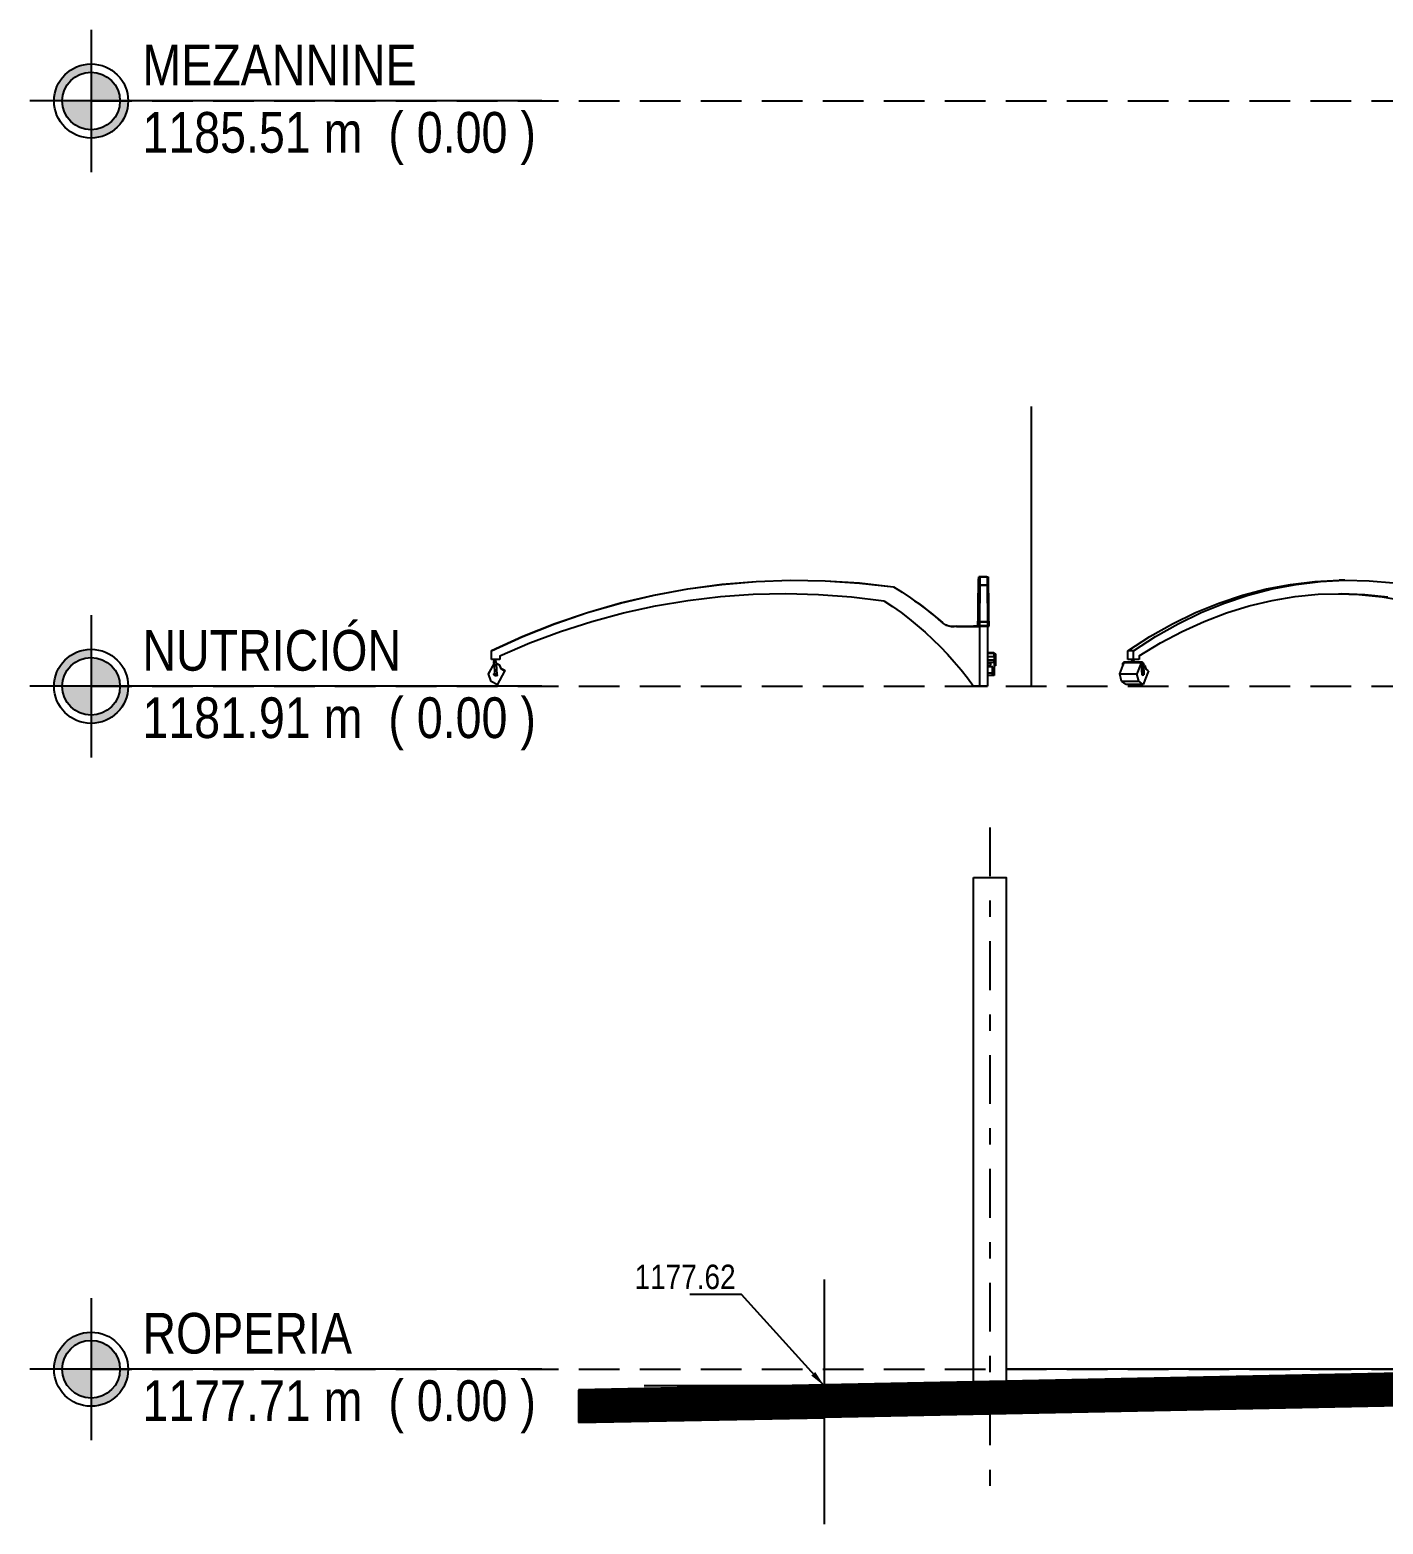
# Model space of a CAD drawing. Extents: x -133 to 84, y -2 to 88.
# Drawn here: x -8.91 to -0.59, y -0.95 to 8.24 of the extents above; entities that cross this region are included whole.
import ezdxf

# ---------------------------------------------------------------- set-up
doc = ezdxf.new("R2010")
doc.units = 0
doc.header["$MEASUREMENT"] = 0
for name, pattern in [('RHCG02-4502(DOS ARA)AR-FA-001-08$0$DASHDOT', [1, 0.5, -0.25, 0, -0.25]), ('RHCG02-4502(DOS ARA)AR-FA-001-08$0$DASHDOT2', [12.7, 6.35, -3.175, 0, -3.175]), ('RHCG02-4502(DOS ARA)AR-FA-001-08$0$HIDDEN', [0.375, 0.25, -0.125])]:
    doc.linetypes.add(name, pattern=pattern)
for name, color, linetype in [('arq-gaviota', 4, 'Continuous'), ('luminarias', 3, 'Continuous'), ('RHCG02-4502(DOS ARA)AR-FA-001-08$0$06', 6, 'Continuous'), ('RHCG02-4502(DOS ARA)AR-FA-001-08$0$arq-ejes', 251, 'RHCG02-4502(DOS ARA)AR-FA-001-08$0$DASHDOT2'), ('RHCG02-4502(DOS ARA)AR-FA-001-08$0$arq-fachada', 252, 'Continuous'), ('RHCG02-4502(DOS ARA)AR-FA-001-08$0$arq-hatch', 252, 'Continuous'), ('RHCG02-4502(DOS ARA)AR-FA-001-08$0$arq-niveles', 1, 'Continuous'), ('RHCG02-4502(DOS ARA)AR-FA-001-08$0$arq-paredes', 4, 'Continuous'), ('RHCG02-4502(DOS ARA)AR-FA-001-08$0$arq-simbologia', 1, 'Continuous'), ('RHCG02-4502(DOS ARA)AR-FA-001-08$0$arq-text-simbologia', 3, 'Continuous'), ('RHCG02-4502(DOS ARA)AR-FA-001-08$0$LINE', 2, 'Continuous')]:
    doc.layers.add(name, color=color, linetype=linetype)
doc.styles.add('RHCG02-4502(DOS ARA)AR-FA-001-08$0$dape 2', font='ARIALN.TTF', dxfattribs={"height": 0.15})
doc.dimstyles.new('RHCG02-4502(DOS ARA)AR-FA-001-08$0$dape', dxfattribs={"dimscale": 0.05, "dimtxt": 2, "dimasz": 2, "dimexe": 1, "dimexo": 1, "dimgap": 1, "dimtad": 1, "dimzin": 1, "dimtxsty": 'RHCG02-4502(DOS ARA)AR-FA-001-08$0$dape 2', "dimcen": 30, "dimclrd": 1, "dimclre": 1, "dimclrt": 256, "dimazin": 0, "dimtfac": 1, "dimtmove": 0, "dimatfit": 3, "dimfxl": 1, "dimarcsym": 0})

# ---------------------------------------------------------------- blocks, each defined once
blk = doc.blocks.new('RHCG02-4502(DOS ARA)AR-FA-001-08$0$Nivel')
at = {"layer": 'RHCG02-4502(DOS ARA)AR-FA-001-08$0$arq-simbologia'}
h = blk.add_hatch(color=8, dxfattribs=at)
h.paths.add_polyline_path([(-0.1775, 0, 0.414214), (0, -0.1775), (0, 0)])
h.paths.add_polyline_path([(0, 0.1775), (0, 0), (0.1775, 0, 0.414214)])
h.paths.add_polyline_path([(-0.2279, 0), (-0.1775, 0, -0.414214), (0, 0.1775), (0, 0.2279, 0.414214)])
h.paths.add_polyline_path([(0, -0.1775), (0, -0.2279, 0.414214), (0.2279, 0), (0.1775, 0, -0.414214)])
for p, q in [((0, 0.4372), (0, -0.4372)), ((2.7713, 0), (-0.3764, 0))]:
    blk.add_line(p, q, dxfattribs=at)
for radius in [0.2279, 0.1775]:
    blk.add_circle((0, 0), radius, dxfattribs=at)

msp = doc.modelspace()

# ---------------------------------------------------------------- linework, layer by layer
at = {"color": 8}
msp.add_line((-2.7476, 4.2), (-2.7476, 5.92), dxfattribs=at)
at = {"layer": 'arq-gaviota'}
for p, q in [((-3.0731, 4.8702), (-3.0724, 4.8737)), ((-3.0724, 4.8737), (-3.0717, 4.8668)), ((-3.0224, 4.8737), (-3.0724, 4.8737)), ((-3.0645, 4.8737), (-3.0652, 4.8668)), ((-3.0645, 4.8737), (-3.0145, 4.8737)), ((-3.0224, 4.8737), (-3.0217, 4.8668)), ((-3.0145, 4.8737), (-3.0152, 4.8668)), ((-3.0138, 4.8702), (-3.0145, 4.8737)), ((-5.0698, 4.7613), (-4.8617, 4.7996)), ((-5.0697, 4.7604), (-4.8615, 4.7987)), ((-4.8617, 4.7996), (-4.652, 4.8277)), ((-4.8615, 4.7987), (-4.6518, 4.8268)), ((-4.652, 4.8277), (-4.4411, 4.8454)), ((-4.6518, 4.8268), (-4.4409, 4.8445)), ((-4.4411, 4.8454), (-4.2296, 4.8528)), ((-4.4409, 4.8445), (-4.2295, 4.8519)), ((-4.2296, 4.8528), (-4.018, 4.8497)), ((-4.2295, 4.8519), (-4.0179, 4.8488)), ((-4.018, 4.8497), (-3.8069, 4.8363)), ((-4.0179, 4.8488), (-3.8067, 4.8354)), ((-3.8069, 4.8363), (-3.5966, 4.8125)), ((-3.8067, 4.8354), (-3.5964, 4.8116)), ((-3.5966, 4.8125), (-3.5702, 4.7961)), ((-3.5966, 4.8125), (-3.5964, 4.8116)), ((-3.5964, 4.8116), (-3.57, 4.7952)), ((-3.5702, 4.7961), (-3.544, 4.7793)), ((-3.57, 4.7952), (-3.5438, 4.7784)), ((-3.544, 4.7793), (-3.518, 4.7621)), ((-3.0758, 4.7526), (-3.0751, 4.7974)), ((-3.0751, 4.7974), (-3.0745, 4.832)), ((-3.0745, 4.832), (-3.0738, 4.8562)), ((-3.0745, 4.7611), (-3.0738, 4.7813)), ((-3.0738, 4.8562), (-3.0731, 4.8702)), ((-3.0738, 4.7813), (-3.0731, 4.7918)), ((-3.0731, 4.7918), (-3.0725, 4.7926)), ((-3.0725, 4.7926), (-3.0718, 4.7837)), ((-3.0718, 4.7837), (-3.0711, 4.7652)), ((-3.0717, 4.8668), (-3.071, 4.8496)), ((-3.071, 4.8496), (-3.0703, 4.822)), ((-3.0203, 4.822), (-3.0703, 4.822)), ((-3.0693, 4.5959), (-3.0703, 4.822)), ((-3.0666, 4.822), (-3.0676, 4.5959)), ((-3.0659, 4.8496), (-3.0666, 4.822)), ((-3.0666, 4.822), (-3.0166, 4.822)), ((-3.0652, 4.8668), (-3.0659, 4.8496)), ((-3.0217, 4.8668), (-3.021, 4.8496)), ((-3.021, 4.8496), (-3.0203, 4.822)), ((-3.0203, 4.822), (-3.0193, 4.5959)), ((-3.0176, 4.5959), (-3.0166, 4.822)), ((-3.0159, 4.8496), (-3.0166, 4.822)), ((-3.0152, 4.8668), (-3.0159, 4.8496)), ((-3.0151, 4.7837), (-3.0157, 4.7652)), ((-3.0144, 4.7926), (-3.0151, 4.7837)), ((-3.0137, 4.7918), (-3.0144, 4.7926)), ((-3.0131, 4.8562), (-3.0138, 4.8702)), ((-3.0131, 4.7813), (-3.0137, 4.7918)), ((-3.0124, 4.832), (-3.0131, 4.8562)), ((-3.0124, 4.7611), (-3.0131, 4.7813)), ((-3.0117, 4.7974), (-3.0124, 4.832)), ((-3.0111, 4.7526), (-3.0117, 4.7974)), ((-1.4505, 4.7606), (-1.3033, 4.7989)), ((-1.4151, 4.7606), (-1.268, 4.7989)), ((-1.3033, 4.7989), (-1.155, 4.827)), ((-1.268, 4.7989), (-1.1197, 4.827)), ((-1.155, 4.827), (-1.0059, 4.8447)), ((-1.1197, 4.827), (-0.9706, 4.8447)), ((-1.0059, 4.8447), (-0.8564, 4.852)), ((-0.9706, 4.8447), (-0.821, 4.852)), ((-0.821, 4.852), (-0.8564, 4.852)), ((-0.821, 4.852), (-0.6714, 4.849)), ((-0.6714, 4.849), (-0.5221, 4.8355)), ((-5.4791, 4.6543), (-5.2758, 4.7128)), ((-5.479, 4.6534), (-5.2756, 4.7119)), ((-5.2758, 4.7128), (-5.0698, 4.7613)), ((-5.2756, 4.7119), (-5.0697, 4.7604)), ((-5.2575, 4.6517), (-5.0605, 4.6946)), ((-5.0605, 4.6946), (-4.8617, 4.7279)), ((-4.8617, 4.7279), (-4.6614, 4.7517)), ((-4.6614, 4.7517), (-4.4603, 4.7658)), ((-4.4603, 4.7658), (-4.2587, 4.7702)), ((-4.2587, 4.7702), (-4.0571, 4.765)), ((-4.0571, 4.765), (-3.8561, 4.7501)), ((-3.8561, 4.7501), (-3.6559, 4.7255)), ((-3.6559, 4.7255), (-3.6028, 4.6901)), ((-3.6028, 4.6901), (-3.5507, 4.6531)), ((-3.5438, 4.7784), (-3.5179, 4.7612)), ((-3.518, 4.7621), (-3.4923, 4.7446)), ((-3.5179, 4.7612), (-3.4922, 4.7437)), ((-3.4923, 4.7446), (-3.4669, 4.7268)), ((-3.4922, 4.7437), (-3.4667, 4.7259)), ((-3.4669, 4.7268), (-3.4417, 4.7085)), ((-3.4667, 4.7259), (-3.4415, 4.7076)), ((-3.4417, 4.7085), (-3.4167, 4.69)), ((-3.4415, 4.7076), (-3.4166, 4.6891)), ((-3.4167, 4.69), (-3.392, 4.671)), ((-3.4166, 4.6891), (-3.3919, 4.6701)), ((-3.0772, 4.6328), (-3.0765, 4.6977)), ((-3.0765, 4.6977), (-3.0758, 4.7526)), ((-3.0764, 4.6433), (-3.0758, 4.6921)), ((-3.0758, 4.6921), (-3.0751, 4.7314)), ((-3.0751, 4.7314), (-3.0745, 4.7611)), ((-3.0711, 4.7652), (-3.0705, 4.737)), ((-3.0697, 4.5699), (-3.0705, 4.737)), ((-3.0171, 4.5699), (-3.0164, 4.737)), ((-3.0157, 4.7652), (-3.0164, 4.737)), ((-3.0118, 4.7314), (-3.0124, 4.7611)), ((-3.0111, 4.6921), (-3.0118, 4.7314)), ((-3.0104, 4.6977), (-3.0111, 4.7526)), ((-3.0105, 4.6433), (-3.0111, 4.6921)), ((-3.0097, 4.6328), (-3.0104, 4.6977)), ((-1.7399, 4.6536), (-1.5961, 4.7121)), ((-1.7046, 4.6536), (-1.5608, 4.7121)), ((-1.5961, 4.7121), (-1.4505, 4.7606)), ((-1.5608, 4.7121), (-1.4151, 4.7606)), ((-1.548, 4.6519), (-1.4087, 4.6948)), ((-1.4087, 4.6948), (-1.2681, 4.7281)), ((-1.2681, 4.7281), (-1.1265, 4.7519)), ((-1.1265, 4.7519), (-0.9842, 4.766)), ((-0.9842, 4.766), (-0.8609, 4.7698)), ((-0.8609, 4.7698), (-0.8417, 4.7704)), ((-0.8609, 4.7698), (-0.7345, 4.7651)), ((-0.8417, 4.7704), (-0.6992, 4.7651)), ((-0.7345, 4.7651), (-0.5923, 4.7502)), ((-0.6992, 4.7651), (-0.557, 4.7502)), ((-0.5923, 4.7502), (-0.4508, 4.7257)), ((-5.6794, 4.5858), (-5.4791, 4.6543)), ((-5.6792, 4.5849), (-5.479, 4.6534)), ((-5.6443, 4.5379), (-5.4523, 4.5994)), ((-5.4523, 4.5994), (-5.2575, 4.6517)), ((-3.5507, 4.6531), (-3.4999, 4.6144)), ((-3.4999, 4.6144), (-3.4503, 4.5741)), ((-3.392, 4.671), (-3.3676, 4.6517)), ((-3.3919, 4.6701), (-3.3675, 4.6508)), ((-3.3676, 4.6517), (-3.3435, 4.6321)), ((-3.3675, 4.6508), (-3.3433, 4.6312)), ((-3.3435, 4.6321), (-3.3197, 4.6121)), ((-3.3433, 4.6312), (-3.3195, 4.6112)), ((-3.3197, 4.6121), (-3.2961, 4.5918)), ((-3.3195, 4.6112), (-3.2959, 4.5909)), ((-3.0777, 4.5697), (-3.0772, 4.6328)), ((-3.077, 4.5852), (-3.0764, 4.6433)), ((-3.0193, 4.5959), (-3.0693, 4.5959)), ((-3.0692, 4.5825), (-3.0693, 4.5959)), ((-3.0676, 4.591), (-3.0676, 4.5959)), ((-3.0676, 4.5959), (-3.0176, 4.5959)), ((-3.0193, 4.591), (-3.0193, 4.5959)), ((-3.0177, 4.5825), (-3.0176, 4.5959)), ((-3.0098, 4.5852), (-3.0105, 4.6433)), ((-3.0092, 4.5697), (-3.0097, 4.6328)), ((-1.8815, 4.5851), (-1.7399, 4.6536)), ((-1.8461, 4.5851), (-1.7046, 4.6536)), ((-1.8215, 4.5381), (-1.6857, 4.5996)), ((-1.6857, 4.5996), (-1.548, 4.6519)), ((-6.0685, 4.4198), (-5.876, 4.5076)), ((-6.0683, 4.4189), (-5.8758, 4.5067)), ((-5.876, 4.5076), (-5.6794, 4.5858)), ((-5.8758, 4.5067), (-5.6792, 4.5849)), ((-5.8331, 4.4672), (-5.6443, 4.5379)), ((-3.4503, 4.5741), (-3.402, 4.5323)), ((-3.402, 4.5323), (-3.3551, 4.489)), ((-3.2901, 4.587), (-3.2961, 4.5918)), ((-3.2961, 4.5918), (-3.2959, 4.5909)), ((-3.29, 4.5861), (-3.2959, 4.5909)), ((-3.2838, 4.5826), (-3.2901, 4.587)), ((-3.2836, 4.5817), (-3.29, 4.5861)), ((-3.2771, 4.5788), (-3.2838, 4.5826)), ((-3.277, 4.5779), (-3.2836, 4.5817)), ((-3.2702, 4.5754), (-3.2771, 4.5788)), ((-3.27, 4.5745), (-3.277, 4.5779)), ((-3.263, 4.5726), (-3.2702, 4.5754)), ((-3.2629, 4.5717), (-3.27, 4.5745)), ((-3.2557, 4.5704), (-3.263, 4.5726)), ((-3.2555, 4.5695), (-3.2629, 4.5717)), ((-3.2481, 4.5687), (-3.2557, 4.5704)), ((-3.248, 4.5678), (-3.2555, 4.5695)), ((-3.2405, 4.5676), (-3.2481, 4.5687)), ((-3.2403, 4.5668), (-3.248, 4.5678)), ((-3.2328, 4.5672), (-3.2405, 4.5676)), ((-3.2327, 4.5663), (-3.2403, 4.5668)), ((-3.2251, 4.5673), (-3.2328, 4.5672)), ((-3.225, 4.5664), (-3.2327, 4.5663)), ((-3.2175, 4.5679), (-3.2251, 4.5673)), ((-3.2173, 4.5671), (-3.225, 4.5664)), ((-3.2099, 4.5692), (-3.2175, 4.5679)), ((-3.2097, 4.5683), (-3.2173, 4.5671)), ((-3.2099, 4.5692), (-3.2097, 4.5683)), ((-3.2099, 4.5692), (-3.1044, 4.5692)), ((-3.2097, 4.5683), (-3.0684, 4.5683)), ((-3.0777, 4.5697), (-3.1044, 4.5692)), ((-3.1044, 4.5692), (-3.0685, 4.5692)), ((-3.0772, 4.5697), (-3.0777, 4.5697)), ((-3.0772, 4.5697), (-3.077, 4.5852)), ((-3.0697, 4.5699), (-3.0772, 4.5697)), ((-3.0686, 4.5699), (-3.0697, 4.5699)), ((-3.0692, 4.5791), (-3.0692, 4.5825)), ((-3.0692, 4.5761), (-3.0692, 4.5791)), ((-3.0691, 4.5738), (-3.0692, 4.5761)), ((-3.0691, 4.572), (-3.0691, 4.5738)), ((-3.0691, 4.5707), (-3.0691, 4.572)), ((-3.0691, 4.5701), (-3.0691, 4.5707)), ((-3.069, 4.5701), (-3.0691, 4.5701)), ((-3.069, 4.5718), (-3.069, 4.5706)), ((-3.0191, 4.5718), (-3.069, 4.5718)), ((-3.069, 4.5718), (-3.0686, 4.5699)), ((-3.069, 4.5706), (-3.069, 4.5701)), ((-3.0685, 4.5692), (-3.0686, 4.5699)), ((-3.0685, 4.5692), (-3.0684, 4.5683)), ((-3.0185, 4.5692), (-3.0685, 4.5692)), ((-3.0679, 4.5718), (-3.0684, 4.5692)), ((-3.0684, 4.5692), (-3.0184, 4.5692)), ((-3.0185, 4.5683), (-3.0684, 4.5692)), ((-3.0684, 4.5692), (-3.0684, 4.4086)), ((-3.0684, 4.5683), (-3.0185, 4.5692)), ((-3.0684, 4.5683), (-3.0684, 4.2)), ((-3.0679, 4.5718), (-3.0678, 4.5718)), ((-3.0678, 4.572), (-3.0677, 4.5738)), ((-3.0678, 4.5718), (-3.0678, 4.572)), ((-3.0678, 4.5718), (-3.0179, 4.5718)), ((-3.0676, 4.591), (-3.0677, 4.5791)), ((-3.0677, 4.5761), (-3.0677, 4.5791)), ((-3.0677, 4.5738), (-3.0677, 4.5761)), ((-3.0193, 4.591), (-3.0192, 4.5791)), ((-3.0192, 4.5761), (-3.0192, 4.5791)), ((-3.0191, 4.5738), (-3.0192, 4.5761)), ((-3.0191, 4.572), (-3.0191, 4.5738)), ((-3.0191, 4.5718), (-3.0191, 4.572)), ((-3.019, 4.5718), (-3.0191, 4.5718)), ((-3.019, 4.5718), (-3.0185, 4.5692)), ((-3.0184, 4.5692), (-3.0185, 4.5683)), ((-3.0185, 4.5692), (-3.0185, 4.4086)), ((-3.0185, 4.5683), (-3.0185, 4.2)), ((-3.0184, 4.5692), (-3.0182, 4.5699)), ((-3.0179, 4.5718), (-3.0182, 4.5699)), ((-3.0182, 4.5699), (-3.0171, 4.5699)), ((-3.0179, 4.5718), (-3.0179, 4.5706)), ((-3.0179, 4.5706), (-3.0178, 4.5701)), ((-3.0178, 4.572), (-3.0177, 4.5738)), ((-3.0178, 4.5707), (-3.0178, 4.572)), ((-3.0178, 4.5701), (-3.0178, 4.5707)), ((-3.0178, 4.5701), (-3.0178, 4.5701)), ((-3.0177, 4.5791), (-3.0177, 4.5825)), ((-3.0177, 4.5761), (-3.0177, 4.5791)), ((-3.0177, 4.5738), (-3.0177, 4.5761)), ((-3.0171, 4.5699), (-3.0097, 4.5697)), ((-3.0097, 4.5697), (-3.0098, 4.5852)), ((-3.0097, 4.5697), (-3.0092, 4.5697)), ((-2.1567, 4.4191), (-2.0205, 4.5069)), ((-2.1213, 4.4191), (-1.9852, 4.5069)), ((-2.0205, 4.5069), (-1.8815, 4.5851)), ((-1.9852, 4.5069), (-1.8461, 4.5851)), ((-1.955, 4.4674), (-1.8215, 4.5381)), ((-6.0685, 4.365), (-6.0685, 4.4198)), ((-6.0685, 4.4198), (-6.0683, 4.4189)), ((-6.0683, 4.3641), (-6.0683, 4.4189)), ((-6.0183, 4.3875), (-5.8331, 4.4672)), ((-3.3551, 4.489), (-3.3096, 4.4442)), ((-3.3096, 4.4442), (-3.2654, 4.398)), ((-2.1567, 4.3643), (-2.1567, 4.4191)), ((-2.1213, 4.4191), (-2.1567, 4.4191)), ((-2.1213, 4.3643), (-2.1213, 4.4191)), ((-2.086, 4.3877), (-1.955, 4.4674)), ((-6.0685, 4.365), (-6.0683, 4.3641)), ((-6.0531, 4.3641), (-6.0683, 4.3641)), ((-6.0423, 4.3641), (-6.0531, 4.3641)), ((-6.0183, 4.3641), (-6.0423, 4.3641)), ((-6.0183, 4.3875), (-6.0183, 4.3641)), ((-3.2654, 4.398), (-3.2228, 4.3504)), ((-3.2228, 4.3504), (-3.1817, 4.3015)), ((-3.0684, 4.4086), (-3.0684, 4.4081)), ((-3.0684, 4.4081), (-3.0684, 4.4065)), ((-3.0684, 4.4065), (-3.0684, 4.4034)), ((-3.0684, 4.4034), (-3.0684, 4.3836)), ((-3.0684, 4.3836), (-3.0684, 4.3617)), ((-3.0684, 4.3617), (-3.0684, 4.347)), ((-3.0684, 4.347), (-3.0684, 4.3426)), ((-3.0684, 4.3426), (-3.0684, 4.3301)), ((-3.0684, 4.3301), (-3.0684, 4.3208)), ((-3.0684, 4.3208), (-3.0684, 4.2826)), ((-3.0185, 4.4086), (-2.9928, 4.4086)), ((-3.0185, 4.4086), (-3.0185, 4.4081)), ((-3.0185, 4.4081), (-2.9926, 4.4081)), ((-3.0185, 4.4081), (-3.0185, 4.4065)), ((-3.0185, 4.4065), (-2.9929, 4.4065)), ((-3.0185, 4.4065), (-3.0185, 4.4034)), ((-3.0185, 4.4034), (-2.9796, 4.4034)), ((-3.0185, 4.4034), (-3.0185, 4.3836)), ((-3.0185, 4.3836), (-2.9782, 4.3836)), ((-3.0185, 4.3836), (-3.0185, 4.3617)), ((-2.9781, 4.3617), (-3.0185, 4.3617)), ((-3.0185, 4.3617), (-3.0185, 4.347)), ((-2.9778, 4.347), (-3.0185, 4.347)), ((-3.0185, 4.347), (-3.0185, 4.3426)), ((-2.9974, 4.3426), (-3.0185, 4.3426)), ((-3.0185, 4.3426), (-3.0185, 4.3301)), ((-3.0185, 4.3301), (-2.9975, 4.3302)), ((-3.0185, 4.3301), (-3.0185, 4.3208)), ((-2.9881, 4.3208), (-3.0185, 4.3208)), ((-3.0185, 4.3208), (-3.0185, 4.2826)), ((-2.9975, 4.3302), (-2.9974, 4.3426)), ((-2.9929, 4.4065), (-2.9851, 4.4056)), ((-2.9928, 4.4086), (-2.9843, 4.4076)), ((-2.9926, 4.4081), (-2.9841, 4.4071)), ((-2.9881, 4.3168), (-2.9881, 4.3208)), ((-2.9869, 4.3208), (-2.9881, 4.3208)), ((-2.9875, 4.2696), (-2.9869, 4.3208)), ((-2.9851, 4.4056), (-2.9796, 4.4034)), ((-2.9843, 4.4076), (-2.9769, 4.4047)), ((-2.9841, 4.4071), (-2.9767, 4.4042)), ((-2.9796, 4.4034), (-2.9787, 4.403)), ((-2.9782, 4.3836), (-2.9787, 4.403)), ((-2.9787, 4.403), (-2.9786, 4.403)), ((-2.9786, 4.403), (-2.9744, 4.3992)), ((-2.9778, 4.347), (-2.9786, 4.2669)), ((-2.9782, 4.3836), (-2.9781, 4.3617)), ((-2.9778, 4.347), (-2.9781, 4.3617)), ((-2.978, 4.3295), (-2.9729, 4.3296)), ((-2.9769, 4.4047), (-2.972, 4.4003)), ((-2.9767, 4.4042), (-2.9718, 4.3997)), ((-2.973, 4.395), (-2.9744, 4.3992)), ((-2.9744, 4.3992), (-2.9743, 4.3991)), ((-2.9743, 4.3991), (-2.9728, 4.3945)), ((-2.973, 4.3275), (-2.973, 4.395)), ((-2.9728, 4.3269), (-2.973, 4.3275)), ((-2.9728, 4.3945), (-2.9728, 4.3269)), ((-2.9701, 4.3269), (-2.9728, 4.3269)), ((-2.972, 4.4003), (-2.9718, 4.3997)), ((-2.9718, 4.3997), (-2.9701, 4.3946)), ((-2.9701, 4.3946), (-2.9701, 4.3269)), ((-2.1304, 4.3643), (-2.1567, 4.3643)), ((-2.1213, 4.3643), (-2.1304, 4.3643)), ((-2.1184, 4.3643), (-2.1213, 4.3643)), ((-2.086, 4.3643), (-2.1184, 4.3643)), ((-2.086, 4.3877), (-2.086, 4.3643)), ((-3.1817, 4.3015), (-3.1422, 4.2514)), ((-3.1422, 4.2514), (-3.1042, 4.2)), ((-3.0684, 4.2826), (-3.0684, 4.2695)), ((-3.0684, 4.2695), (-3.0684, 4.2669)), ((-3.0684, 4.2669), (-3.0684, 4.2009)), ((-3.0185, 4.2826), (-2.9878, 4.2826)), ((-3.0185, 4.2826), (-3.0185, 4.2695)), ((-3.0185, 4.2695), (-2.9875, 4.2696)), ((-3.0185, 4.2695), (-3.0185, 4.2669)), ((-2.9875, 4.2669), (-3.0185, 4.2669)), ((-3.0185, 4.2669), (-3.0185, 4.2009)), ((-2.988, 4.2995), (-2.9881, 4.3168)), ((-2.9878, 4.2826), (-2.988, 4.2995)), ((-2.9875, 4.2696), (-2.9878, 4.2826)), ((-2.9875, 4.2696), (-2.9875, 4.2669)), ((-2.9786, 4.2669), (-2.9875, 4.2669)), ((-3.0684, 4.2), (-3.1042, 4.2)), ((-3.0185, 4.2), (-3.0684, 4.2009)), ((-3.0684, 4.2), (-3.0185, 4.2009))]:
    msp.add_line(p, q, dxfattribs=at)
at = {"layer": 'luminarias'}
for p, q in [((-6.0537, 4.3416), (-6.0876, 4.2787)), ((-6.0871, 4.276), (-6.0532, 4.339)), ((-6.0543, 4.3521), (-6.0524, 4.3522)), ((-6.0543, 4.3521), (-6.0543, 4.3512)), ((-6.0539, 4.3499), (-6.0543, 4.3521)), ((-6.0542, 4.3505), (-6.0538, 4.3483)), ((-6.0542, 4.3505), (-6.0541, 4.349)), ((-6.0541, 4.349), (-6.0541, 4.3484)), ((-6.054, 4.3472), (-6.0541, 4.3484)), ((-6.0539, 4.345), (-6.054, 4.3472)), ((-6.0538, 4.3487), (-6.0539, 4.3499)), ((-6.0539, 4.345), (-6.0539, 4.3441)), ((-6.0538, 4.3434), (-6.0539, 4.3441)), ((-6.0538, 4.3483), (-6.0538, 4.3487)), ((-6.0538, 4.3483), (-6.0537, 4.3472)), ((-6.0537, 4.3416), (-6.0538, 4.3434)), ((-6.0536, 4.3457), (-6.0537, 4.3472)), ((-6.0534, 4.3422), (-6.0537, 4.3416)), ((-6.0534, 4.3422), (-6.0536, 4.3457)), ((-6.0533, 4.3412), (-6.0534, 4.3422)), ((-6.0532, 4.339), (-6.0533, 4.3412)), ((-6.053, 4.336), (-6.0532, 4.339)), ((-6.0524, 4.3522), (-6.0531, 4.3641)), ((-6.053, 4.3359), (-6.053, 4.336)), ((-6.053, 4.3359), (-6.0497, 4.2792)), ((-6.0524, 4.3511), (-6.0524, 4.3522)), ((-6.0524, 4.351), (-6.047, 4.3513)), ((-6.0524, 4.3511), (-6.0524, 4.351)), ((-6.047, 4.3513), (-6.0416, 4.3517)), ((-6.0417, 4.3528), (-6.0423, 4.3641)), ((-6.0417, 4.3528), (-6.0401, 4.3529)), ((-6.0416, 4.3517), (-6.0417, 4.3528)), ((-6.0397, 4.3507), (-6.0401, 4.3529)), ((-6.0396, 4.3496), (-6.0397, 4.3507)), ((-6.0396, 4.3491), (-6.0396, 4.3496)), ((-6.0395, 4.3481), (-6.0396, 4.3491)), ((-6.0394, 4.3465), (-6.0395, 4.3481)), ((-6.0391, 4.342), (-6.0394, 4.3465)), ((-6.0391, 4.3412), (-6.0391, 4.342)), ((-6.0192, 4.3305), (-6.0391, 4.3412)), ((-6.0389, 4.3387), (-6.0391, 4.3412)), ((-6.0187, 4.3278), (-6.0389, 4.3387)), ((-6.035, 4.2715), (-6.0389, 4.3387)), ((-6.0192, 4.3305), (-6.0107, 4.3094)), ((-6.0187, 4.3278), (-6.0192, 4.3305)), ((-6.0102, 4.3067), (-6.0187, 4.3278)), ((-2.2052, 4.2771), (-2.1866, 4.3259)), ((-2.1871, 4.3372), (-2.1861, 4.3424)), ((-2.1866, 4.3259), (-2.1871, 4.3372)), ((-2.1866, 4.3259), (-2.1849, 4.3304)), ((-2.1861, 4.3424), (-2.1828, 4.3468)), ((-2.1843, 4.3417), (-2.1852, 4.3371)), ((-2.1852, 4.3371), (-2.1849, 4.3304)), ((-2.1849, 4.3304), (-2.1791, 4.3457)), ((-2.1814, 4.3456), (-2.1843, 4.3417)), ((-2.1828, 4.3468), (-2.1777, 4.3497)), ((-2.1769, 4.3482), (-2.1814, 4.3456)), ((-2.179, 4.3458), (-2.1718, 4.3458)), ((-2.1777, 4.3497), (-2.1717, 4.3507)), ((-2.1715, 4.3491), (-2.1769, 4.3482)), ((-2.1718, 4.3458), (-2.1714, 4.3465)), ((-2.1718, 4.3458), (-2.0763, 4.3458)), ((-2.1717, 4.3507), (-2.1617, 4.3516)), ((-2.1717, 4.3507), (-2.086, 4.3507)), ((-2.1663, 4.3491), (-2.1715, 4.3491)), ((-2.1714, 4.3465), (-2.1669, 4.349)), ((-2.1669, 4.349), (-2.1663, 4.3491)), ((-2.0862, 4.3491), (-2.1663, 4.3491)), ((-2.1617, 4.3516), (-2.1299, 4.3516)), ((-2.1299, 4.3516), (-2.1304, 4.3643)), ((-2.1299, 4.3508), (-2.1299, 4.3516)), ((-2.1255, 4.3508), (-2.1299, 4.3508)), ((-2.1194, 4.3512), (-2.1255, 4.3508)), ((-2.1178, 4.3515), (-2.1194, 4.3512)), ((-2.1178, 4.3516), (-2.1184, 4.3643)), ((-2.1178, 4.3516), (-2.076, 4.3516)), ((-2.1178, 4.3515), (-2.1178, 4.3516)), ((-2.0743, 4.3436), (-2.0996, 4.2771)), ((-2.0806, 4.3482), (-2.0862, 4.3491)), ((-2.086, 4.3507), (-2.0799, 4.3497)), ((-2.0763, 4.3458), (-2.0806, 4.3482)), ((-2.0799, 4.3497), (-2.0746, 4.3468)), ((-2.0759, 4.3456), (-2.0763, 4.3458)), ((-2.076, 4.3516), (-2.0699, 4.3506)), ((-2.0743, 4.3436), (-2.0759, 4.3456)), ((-2.0746, 4.3468), (-2.071, 4.3424)), ((-2.0727, 4.3417), (-2.0743, 4.3436)), ((-2.0714, 4.3371), (-2.0727, 4.3417)), ((-2.0686, 4.2696), (-2.0714, 4.3371)), ((-2.071, 4.3424), (-2.0695, 4.3372)), ((-2.0699, 4.3506), (-2.0646, 4.3476)), ((-2.0695, 4.3372), (-2.0668, 4.2696)), ((-2.0646, 4.3476), (-2.0609, 4.3432)), ((-2.0609, 4.3432), (-2.0595, 4.3381)), ((-2.0595, 4.3381), (-2.0594, 4.3351)), ((-2.0512, 4.3289), (-2.0594, 4.3351)), ((-2.0594, 4.3351), (-2.0567, 4.2705)), ((-2.0512, 4.3289), (-2.0452, 4.3078)), ((-6.0871, 4.276), (-6.0876, 4.2787)), ((-6.0717, 4.2304), (-6.0871, 4.276)), ((-6.0326, 4.2093), (-6.0717, 4.2304)), ((-6.0545, 4.2767), (-6.0507, 4.2792)), ((-6.0545, 4.2765), (-6.0506, 4.2791)), ((-6.0545, 4.2721), (-6.0545, 4.2767)), ((-6.0545, 4.2719), (-6.0545, 4.2765)), ((-6.0545, 4.2721), (-6.0545, 4.2719)), ((-6.0506, 4.2669), (-6.0545, 4.2719)), ((-6.0507, 4.2792), (-6.0497, 4.2792)), ((-6.0506, 4.2791), (-6.0443, 4.2786)), ((-6.0443, 4.2636), (-6.0506, 4.2669)), ((-6.0497, 4.2792), (-6.0444, 4.2787)), ((-6.0444, 4.2787), (-6.0381, 4.2753)), ((-6.0443, 4.2786), (-6.0381, 4.2752)), ((-6.038, 4.263), (-6.0443, 4.2636)), ((-6.0381, 4.2753), (-6.035, 4.2715)), ((-6.0381, 4.2752), (-6.0342, 4.2702)), ((-6.0341, 4.2656), (-6.038, 4.263)), ((-6.035, 4.2715), (-6.0342, 4.2704)), ((-6.0342, 4.2704), (-6.0342, 4.2702)), ((-6.0342, 4.2702), (-6.0341, 4.2656)), ((-6.0326, 4.2093), (-5.9869, 4.2941)), ((-6.0107, 4.3094), (-6.0102, 4.3067)), ((-5.9874, 4.2968), (-6.0107, 4.3094)), ((-5.9869, 4.2941), (-6.0102, 4.3067)), ((-5.9874, 4.2968), (-5.9869, 4.2941)), ((-2.1943, 4.2315), (-2.2052, 4.2771)), ((-2.2052, 4.2771), (-2.0996, 4.2771)), ((-2.1666, 4.2104), (-2.1943, 4.2315)), ((-2.1943, 4.2315), (-2.0887, 4.2315)), ((-2.0887, 4.2315), (-2.0996, 4.2771)), ((-2.061, 4.2104), (-2.0887, 4.2315)), ((-2.0686, 4.2696), (-2.0668, 4.2696)), ((-2.0668, 4.2696), (-2.0567, 4.2705)), ((-2.0618, 4.2724), (-2.0631, 4.2723)), ((-2.0618, 4.2724), (-2.0619, 4.2735)), ((-2.0618, 4.2724), (-2.0606, 4.2725)), ((-2.0618, 4.2724), (-2.0618, 4.2713)), ((-2.0287, 4.2952), (-2.061, 4.2104)), ((-2.0287, 4.2952), (-2.0452, 4.3078)), ((-2.061, 4.2104), (-2.1666, 4.2104))]:
    msp.add_line(p, q, dxfattribs=at)
at = {"layer": 'RHCG02-4502(DOS ARA)AR-FA-001-08$0$06'}
msp.add_line((-5.1301, -0.1), (12.3207, -0.1), dxfattribs=at)
msp.add_lwpolyline([(-5.5345, -0.129), (-5.5345, -0.3283)], dxfattribs=at)
at = {"layer": 'RHCG02-4502(DOS ARA)AR-FA-001-08$0$arq-ejes', "linetype": 'RHCG02-4502(DOS ARA)AR-FA-001-08$0$DASHDOT', "ltscale": 0.6}
msp.add_line((-3.0042, 3.3321), (-3.0042, -0.7385), dxfattribs=at)
at = {"layer": 'RHCG02-4502(DOS ARA)AR-FA-001-08$0$arq-fachada', "color": 5}
for points in [[(-3.1042, 3.0238), (-2.9042, 3.0238), (-2.9042, -0.1), (-3.1042, -0.1)], [(40.2, 0), (-2.9042, 0), (-2.9042, -0.1), (40.2, -0.1)]]:
    msp.add_lwpolyline(points, close=True, dxfattribs=at)
at = {"layer": 'RHCG02-4502(DOS ARA)AR-FA-001-08$0$arq-hatch', "color": 253, "const_width": 0.2}
msp.add_lwpolyline([(79.5098, 1.4979), (-5.5345, -0.2258)], dxfattribs=at)
at = {"layer": 'RHCG02-4502(DOS ARA)AR-FA-001-08$0$arq-niveles', "color": 1, "linetype": 'RHCG02-4502(DOS ARA)AR-FA-001-08$0$HIDDEN'}
for p, q in [((-8.5316, 7.8), (58.3971, 7.8)), ((-8.5316, 4.2), (58.3971, 4.2)), ((-8.5316, 0), (58.3971, 0))]:
    msp.add_line(p, q, dxfattribs=at)
at = {"layer": 'RHCG02-4502(DOS ARA)AR-FA-001-08$0$arq-paredes', "color": 1}
for p, q in [((-4.0238, 0.5525), (-4.0238, -0.9525)), ((-4.0237, -0.1), (-5.5345, -0.129)), ((-4.0198, -0.3), (-5.5345, -0.3291))]:
    msp.add_line(p, q, dxfattribs=at)
at = {"layer": 'RHCG02-4502(DOS ARA)AR-FA-001-08$0$LINE', "color": 6}
for points in [[(79.5098, 1.3978), (79.5098, 1.5979), (-5.5345, -0.1258)], [(-5.5345, -0.3259), (79.5098, 1.3978)]]:
    msp.add_lwpolyline(points, dxfattribs=at)

# ---------------------------------------------------------------- block references
for p in [(-8.5316, 7.8), (-8.5316, 4.2), (-8.5316, 0)]:
    msp.add_blockref('RHCG02-4502(DOS ARA)AR-FA-001-08$0$Nivel', p)

# ---------------------------------------------------------------- texts
at = {"layer": 'RHCG02-4502(DOS ARA)AR-FA-001-08$0$arq-paredes', "color": 1, "linetype": 'RHCG02-4502(DOS ARA)AR-FA-001-08$0$HIDDEN', "style": 'RHCG02-4502(DOS ARA)AR-FA-001-08$0$dape 2'}
msp.add_text('1177.62', height=0.15, dxfattribs=at).set_placement((-5.189, 0.4931))
at = {"layer": 'RHCG02-4502(DOS ARA)AR-FA-001-08$0$arq-text-simbologia', "style": 'RHCG02-4502(DOS ARA)AR-FA-001-08$0$dape 2'}
for s, p in [('MEZANNINE', (-8.216, 7.8964)), ('1185.51 m  ( 0.00 )', (-8.216, 7.482)), ('NUTRICIÓN', (-8.216, 4.2964)), ('1181.91 m  ( 0.00 )', (-8.216, 3.882)), ('ROPERIA', (-8.216, 0.0964)), ('1177.71 m  ( 0.00 )', (-8.216, -0.318))]:
    msp.add_text(s, height=0.25, dxfattribs=at).set_placement(p)

# ---------------------------------------------------------------- leaders
at = {"layer": 'RHCG02-4502(DOS ARA)AR-FA-001-08$0$arq-paredes', "color": 1}
msp.add_leader([(-4.023, -0.1024), (-4.5308, 0.4605), (-4.8499, 0.4605)], dimstyle='RHCG02-4502(DOS ARA)AR-FA-001-08$0$dape', override={"dimgap": 1, "dimtad": 0}, dxfattribs=at)

doc.saveas('drawing.dxf')
